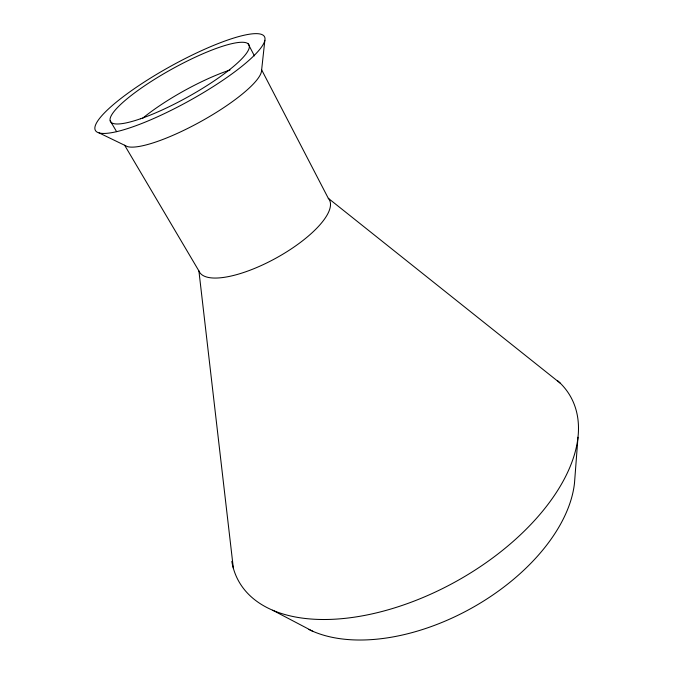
<?xml version="1.0" encoding="UTF-8"?>
<svg xmlns="http://www.w3.org/2000/svg" width="673" height="673" viewBox="0 0 673 673"><rect width="100%" height="100%" fill="white"/><g stroke="black" fill="none" stroke-linecap="round" stroke-linejoin="round"><path stroke-width="1.01" d="M577.989 437.248L574.506 482.97A163.993 96.676 -29 0 1 470.393 608.804A163.993 96.676 -29 0 1 308.848 629.457M264.851 40.338A96.651 19.61 -29 0 1 133.01 126.76A96.651 19.61 -29 0 1 141.961 83.536A96.651 19.61 -29 0 1 264.851 40.338L261.444 71.632A78.421 17.498 -29 0 1 202.043 120.846A78.421 17.498 -29 0 1 127.348 146.579L99.108 132.909M272.683 610.234L312.92 631.341M261.654 69.849L328.306 198.308L560.331 383.248M110.204 120.812L116.614 131.664M124.631 145.233L198.905 270.933L233.354 568.214M248.127 43.787L254.411 55.884M557.379 380.497A189.879 105.796 -29 0 1 456.244 581.363A189.879 105.796 -29 0 1 231.815 561.358M328.306 198.308A74.333 25.128 -29 0 1 277.562 257.263A74.333 25.128 -29 0 1 198.905 270.933M142.726 118.17A78.421 17.498 -29 0 1 230.006 70M140.497 118.776A79.145 16.043 -29 0 0 249.178 48.01A79.145 16.043 -29 0 0 149.448 82.586A79.145 16.043 -29 0 0 140.497 118.776"/></g></svg>
